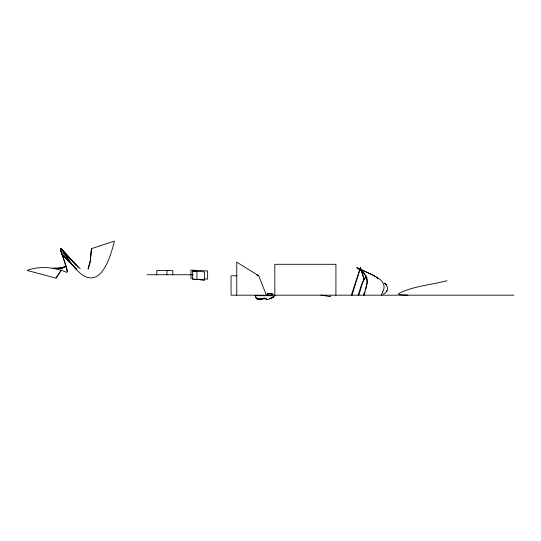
<?xml version="1.0" encoding="UTF-8"?>
<svg xmlns="http://www.w3.org/2000/svg" width="541" height="541" viewBox="0 0 541 541"><rect width="100%" height="100%" fill="white"/><g stroke="black" fill="none" stroke-linecap="round" stroke-linejoin="round"><path stroke-width="0.81" d="M91.449 248.671L90.401 260.491L88.082 269.141L90.212 261.641L91.449 248.671L114.435 241.083C110.966 254.568 101.904 289.158 81.481 274.267C72.994 267.585 67.713 258.003 61.708 249.239C58.07 245.492 63.331 257.273 63.371 258.246M75.821 265.131L60.477 248.136C61.41 256.299 66.678 263.744 67.253 272.028L66.895 272.4C54.377 267.186 40.115 265.658 27.05 270.426L56.027 278.135L60.781 270.791M365.601 290.24L367.359 282.497L366.683 277.12L363.403 272.394L356.884 267.66L374.027 275.619A47.236 45.16 0 0 1 378.463 278.399M365.276 291.315L364.086 295.183M352.015 295.183L360.455 267.66L364.37 279.454M358.751 295.183C360.752 289.814 362.585 279.805 366.135 276.85C361.368 281.712 360.597 289.124 358.068 295.183M365.101 290.023C366.487 285.648 368.13 280.698 366.047 276.262M364.546 291.741L363.403 295.183M351.332 295.183L360.455 267.66L361.178 270.02M272.82 296.793L272.022 298.05L267.308 299.694L266.368 299.159L266.841 299.613M383.035 294.324C388.066 292.647 389.08 286.162 384.637 283.146L386.132 284.864L384.637 283.146M382.825 291.531C385.807 286.825 383.17 280.88 378.45 278.412M382.778 291.64L382.23 292.924A8.812 8.426 0 0 0 381.601 295.176M387.187 290.456L386.348 291.741M56.027 278.135L61.329 270.121M261.107 299.065C260.701 300.884 258.003 298.733 259.599 299.099M63.899 267.518L65.792 266.233L61.62 268.133L65.792 266.233M257.962 298.314L257.124 298.51L258.334 299.085L261.716 298.936L264.968 298.017L266.49 299.274M274.023 296.752L270.615 298.24M259.098 298.943L259.957 298.923L258.781 298.936M273.922 296.867L270.737 298.159M268.032 293.851L267.186 294.128L270.216 293.601L272.982 294.223M267.186 294.121L267.612 293.973M267.031 294.162L269.546 293.682L272.759 294.318M270.148 298.334L269.127 298.558M261.506 298.51L261.107 298.328M446.947 280.698C430.927 285.053 413.013 285.986 398.311 293.77L399.772 294.676L407.907 295.183M64.386 267.132L55.791 268.749L62.641 268.025M259.944 299.045L259.43 299.119M269.377 298.497L269.993 298.389M266.497 298.646L261.506 298.95M52.849 268.133L62.594 267.957M265.056 298.632L263.697 298.659L266.334 298.659M255.562 296.955L256.732 298.429L259.098 299.166L256.894 298.808L255.298 296.847M192.643 270.987L204.518 271.893L204.518 280.035L192.643 279.129L192.643 270.987L195.68 271.345M147.145 274.754L193.225 274.754M236.89 275.782L231.061 275.782L231.061 295.183L266.368 295.183L258.713 275.782L236.762 262.115L236.762 295.183M192.643 279.129L204.518 280.035M267.369 295.183L271.23 295.183M273.158 295.183L513.95 295.183M254.852 295.724L275.599 295.724M192.616 278.284L190.946 278.196L190.946 270.047L207.622 270.96L207.622 279.102L204.288 278.919M329.32 296.495L329.841 296.583M329.05 296.454L320.887 295.075M329.909 296.596L330.01 296.61A1.792 1.637 15 0 0 330.26 296.637L330.186 295.886M256.441 274.767L258.713 275.782M371.708 274.544L356.884 267.66L362.707 271.853L365.939 276.045M372.485 274.97L375.339 276.694M257.124 298.646L258.334 299.099L257.124 298.774L255.819 297.313L257.124 298.646L256.732 298.341M256.61 298.605L256.894 298.801L256.326 298.361L256.603 298.605M375.988 277.12L377.199 277.979M74.983 267.978L76.457 269.087L75.355 268.248M377.483 278.196L378.287 278.845M74.131 266.409L62.161 254.797L76.085 268.809M80.19 268.694L73.224 261.837L74.401 263.075L60.917 248.333M61.708 249.239L78.202 267.281M60.896 250.95L69.89 261.026M63.797 259.437L67.327 271.244M361.665 271.596L364.073 279.454M335.92 295.183L335.92 264.292L274.814 264.292L274.814 295.183M196.917 270.987L196.917 279.129M172.816 274.754L172.816 270.554L156.775 270.554L156.775 274.754M166.946 270.554L166.946 274.754M263.934 298.24L263.548 298.395L263.934 298.24M263.163 298.537L262.764 298.686L263.163 298.537M262.365 298.821L261.925 298.916L262.365 298.821M258.699 299.085L259.098 299.146L258.699 299.105M257.962 299.045L258.334 299.085L257.962 299.038M271.961 293.878L271.575 293.783L271.961 293.878M257.962 298.963L257.55 298.76L257.962 298.963M256.103 297.692L255.819 297.313L256.103 297.692M255.792 297.712L255.541 297.307L255.792 297.719"/></g></svg>
